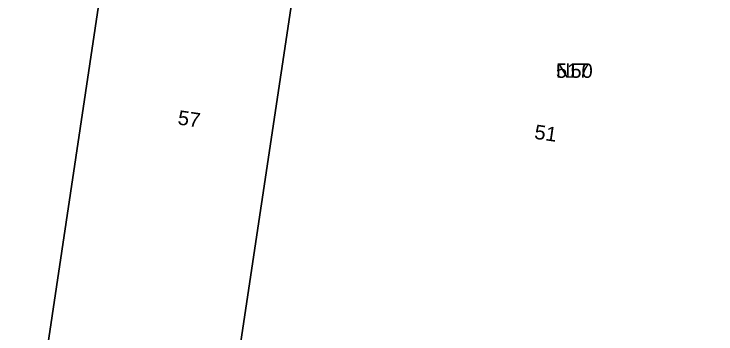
# Model space of a CAD drawing. Header units: metres. Extents: x 303290 to 305422, y 6242588 to 6244350.
# Drawn here: x 304492 to 304579.8, y 6243131.3 to 6243171.3 of the extents above; entities that cross this region are included whole.
import ezdxf

# ---------------------------------------------------------------- set-up
doc = ezdxf.new("R2010")
doc.units = ezdxf.units.M
doc.layers.add('Cadastre Land Parcels_SP_EXT', color=9, linetype='Continuous')
doc.layers.add('Mains_HV_EXT', color=7, linetype='Continuous')
doc.styles.get("Standard").update_dxf_attribs({"font": 'arial.ttf'})

msp = doc.modelspace()

# ---------------------------------------------------------------- linework, layer by layer
at = {"layer": 'Cadastre Land Parcels_SP_EXT', "linetype": 'Continuous'}
for points in [[(304689.871, 6243229.166), (304703.597, 6243321.839), (304712.785, 6243383.87), (304724.473, 6243463.076), (304491.963, 6243432.532), (304485.28, 6243387.411), (304476.13, 6243325.625), (304458.707, 6243208.253), (304447.854, 6243124.176), (304470.947, 6243120.832), (304494.403, 6243117.433), (304506.875, 6243201.109), (304530.488, 6243197.608), (304537.285, 6243196.614), (304553.831, 6243194.162), (304577.557, 6243190.664), (304601.152, 6243187.129), (304624.791, 6243183.624), (304681.913, 6243175.153), (304689.871, 6243229.166)], [(304530.488, 6243197.608), (304506.875, 6243201.109), (304494.403, 6243117.433), (304517.952, 6243114.02), (304530.488, 6243197.608)], [(304537.285, 6243196.614), (304530.488, 6243197.608), (304517.952, 6243114.02), (304541.396, 6243110.624), (304565.157, 6243107.183), (304588.519, 6243103.797), (304601.152, 6243187.129), (304577.557, 6243190.664), (304553.831, 6243194.162), (304537.285, 6243196.614)]]:
    msp.add_lwpolyline(points, close=True, dxfattribs=at)

# ---------------------------------------------------------------- texts
at = {"layer": 'Cadastre Land Parcels_SP_EXT'}
for s, rotation, p in [('57', 351.75583, (304512.43, 6243157.543)), ('51', 351.75503, (304557.037, 6243155.756))]:
    msp.add_text(s, height=1.8, rotation=rotation, dxfattribs=at).set_placement(p)
at = {"layer": 'Mains_HV_EXT'}
for s in ['517', 'N50']:
    msp.add_text(s, height=1.8, dxfattribs=at).set_placement((304559.814, 6243163.361))

doc.saveas('drawing.dxf')
